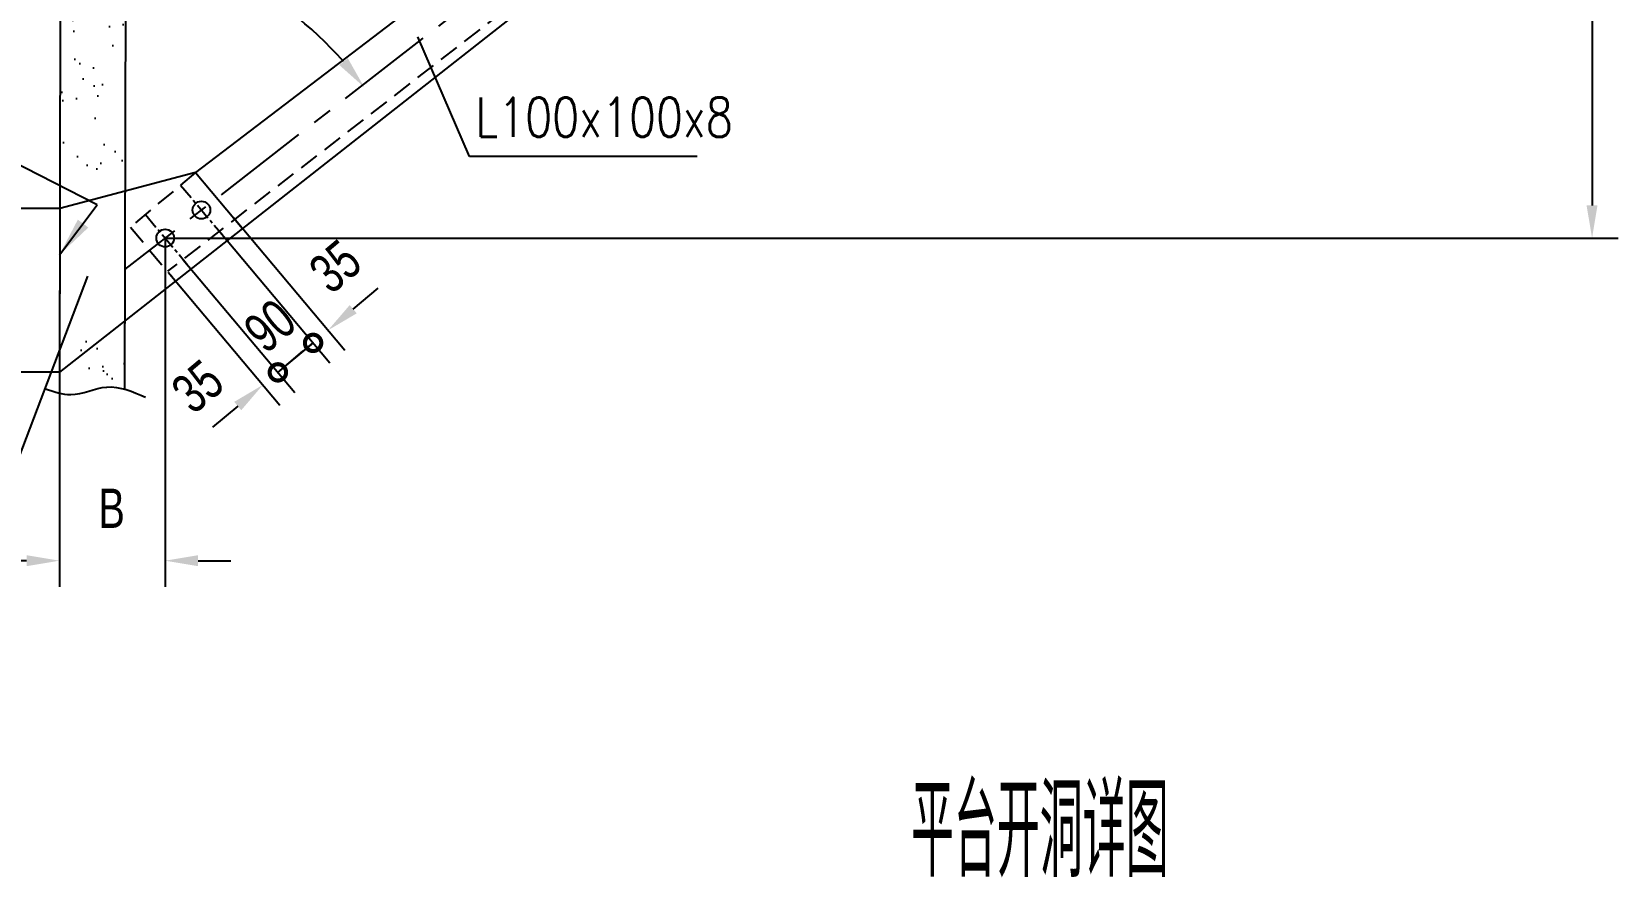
# Model space of a CAD drawing. Extents: x 148 to 221443, y -36682 to 6758.
# Drawn here: x 162859 to 165280, y -21663 to -20373 of the extents above; entities that cross this region are included whole.
import ezdxf
from ezdxf.enums import TextEntityAlignment as Align

# ---------------------------------------------------------------- set-up
doc = ezdxf.new("R2010")
doc.units = 0
doc.header["$LTSCALE"] = 10
doc.header["$MEASUREMENT"] = 0
for name, pattern in [('CENTERX2', [4, 2.5, -0.5, 0.5, -0.5]), ('HIDDENX2', [0.75, 0.5, -0.25]), ('PHANTOM', [2.5, 1.25, -0.25, 0.25, -0.25, 0.25, -0.25])]:
    doc.linetypes.add(name, pattern=pattern)
for name, color, linetype in [('2', 4, 'Continuous'), ('3', 255, 'Continuous'), ('6', 4, 'PHANTOM'), ('9', 6, 'Continuous'), ('CENTER', 1, 'CENTERX2'), ('WHITE', 7, 'Continuous')]:
    doc.layers.add(name, color=color, linetype=linetype)
doc.styles.add('HZ', font='ROMS.SHX', dxfattribs={"width": 0.75, "bigfont": 'GBCBIG.SHX'})
doc.styles.get("Standard").update_dxf_attribs({"font": 'wison_e.shx', "width": 0.75, "bigfont": 'wison_c.shx'})
doc.styles.add('XW', font='ROMANS.shx', dxfattribs={"width": 0.85})
doc.dimstyles.new('DIM1', dxfattribs={"dimscale": 20, "dimtxt": 3, "dimasz": 2.5, "dimexe": 2, "dimexo": 0, "dimgap": 1, "dimtad": 0, "dimdec": 0, "dimzin": 0, "dimdsep": 46, "dimtxsty": 'Standard', "dimcen": 2, "dimclrd": 3, "dimclre": 3, "dimclrt": 3, "dimadec": 0, "dimazin": 0, "dimtfac": 0.666667, "dimtdec": 0, "dimtofl": 0, "dimtmove": 2, "dimatfit": 1, "dimfxl": 2, "dimtvp": 1.333333, "dimtolj": 1, "dimtzin": 0, "dimarcsym": 0})

# ---------------------------------------------------------------- blocks, each defined once
blk = doc.blocks.new('*D1640')
at = {"layer": '2', "color": 3, "lineweight": -2}
blk.add_arc((162901.4, -20800.6), 577.9, 41.4279, 84.9036, dxfattribs=at)
at = {"layer": '2', "color": 3}
for points in [[(162953.1, -20216.6), (162952.4, -20233.3), (162902.8, -20222.7)], [(163328.2, -20423.4), (163341.2, -20413), (163366.1, -20457.1)]]:
    blk.add_solid(points, dxfattribs=at)
at = {"layer": 'Defpoints', "color": 0}
for p in [(162905.5, -19101.8), (163967.2, -20012.8), (163238.9, -20331.5), (163085, -20664.9), (162901.1, -20929.7)]:
    blk.add_point(p, dxfattribs=at)
at = {"layer": '2', "color": 3, "insert": (163202.4, -20198.8), "char_height": 60, "attachment_point": 5, "rotation": 0.1}
blk.add_mtext('50%%D', dxfattribs=at)
blk = doc.blocks.new('_DotSmall')
at = {"layer": 'WHITE', "color": 0, "const_width": 0.5}
blk.add_lwpolyline([(-0.0625, 0, 1), (0.0625, 0, 1)], format="xyb", close=True, dxfattribs=at)
blk = doc.blocks.new('*D1641')
at = {"layer": '2', "color": 3, "lineweight": -2}
for p, q in [((163090.2, -20720.6), (163260.2, -20923.2)), ((163067.2, -20739.8), (163237.3, -20942.5)), ((163234.5, -20892.6), (163272.8, -20860.4)), ((163173.2, -20944), (163134.9, -20976.1))]:
    blk.add_line(p, q, dxfattribs=at)
at = {"layer": '2', "color": 3}
blk.add_solid([(163178.6, -20950.4), (163167.9, -20937.6), (163211.5, -20911.8)], dxfattribs=at)
at = {"layer": 'Defpoints', "color": 0}
for p in [(163090.2, -20720.6), (163067.2, -20739.8), (163234.5, -20892.6)]:
    blk.add_point(p, dxfattribs=at)
at = {"layer": '2', "color": 3, "lineweight": -2, "xscale": 50, "yscale": 50, "zscale": 50, "rotation": 219.999999999764}
blk.add_blockref('_DotSmall', (163234.5, -20892.6), dxfattribs=at)
at = {"layer": '2', "color": 3, "insert": (163112.1, -20914.2), "char_height": 60, "attachment_point": 5, "rotation": 40}
blk.add_mtext('\\A1;35', dxfattribs=at)
blk = doc.blocks.new('*D1642')
at = {"layer": '2', "color": 3, "lineweight": -2}
for p, q in [((163062.6, -20687.6), (163062.6, -21220.1)), ((162901.1, -20879.2), (162901.1, -21220.1)), ((162851.1, -21180.1), (162801.1, -21180.1)), ((163112.6, -21180.1), (163162.6, -21180.1))]:
    blk.add_line(p, q, dxfattribs=at)
at = {"layer": '2', "color": 3}
for points in [[(162851.1, -21188.5), (162851.1, -21171.8), (162901.1, -21180.1)], [(163112.6, -21171.8), (163112.6, -21188.5), (163062.6, -21180.1)]]:
    blk.add_solid(points, dxfattribs=at)
at = {"layer": 'Defpoints', "color": 0}
for p in [(163062.6, -20687.6), (162901.1, -20879.2), (163062.6, -21180.1)]:
    blk.add_point(p, dxfattribs=at)
at = {"layer": '2', "color": 3, "insert": (162980.9, -21100.1), "char_height": 60, "attachment_point": 5}
blk.add_mtext('\\A1;B', dxfattribs=at)
blk = doc.blocks.new('*D1643')
at = {"layer": '2', "color": 3, "lineweight": -2}
for p, q in [((163143.8, -20675.6), (163313.9, -20878.2)), ((163090.2, -20720.6), (163260.2, -20923.2)), ((163234.5, -20892.6), (163288.2, -20847.6))]:
    blk.add_line(p, q, dxfattribs=at)
at = {"layer": 'Defpoints', "color": 0}
for p in [(163143.8, -20675.6), (163090.2, -20720.6), (163288.2, -20847.6)]:
    blk.add_point(p, dxfattribs=at)
at = {"layer": '2', "color": 3, "lineweight": -2, "xscale": 50, "yscale": 50, "zscale": 50}
for p, rotation in [((163288.2, -20847.6), 39.99999999978221), ((163234.5, -20892.6), 219.9999999997822)]:
    blk.add_blockref('_DotSmall', p, dxfattribs=dict(at, rotation=rotation))
at = {"layer": '2', "color": 3, "insert": (163222.5, -20821.5), "char_height": 60, "attachment_point": 5, "rotation": 40}
blk.add_mtext('\\A1;90', dxfattribs=at)
blk = doc.blocks.new('*D1644')
at = {"layer": '2', "color": 3, "lineweight": -2}
for p, q in [((163166.8, -20656.3), (163336.8, -20858.9)), ((163143.8, -20675.6), (163313.9, -20878.2)), ((163349.4, -20796.1), (163387.7, -20764)), ((163288.2, -20847.6), (163249.9, -20879.7))]:
    blk.add_line(p, q, dxfattribs=at)
at = {"layer": '2', "color": 3}
blk.add_solid([(163344.1, -20789.8), (163354.8, -20802.5), (163311.1, -20828.3)], dxfattribs=at)
at = {"layer": 'Defpoints', "color": 0}
for p in [(163166.8, -20656.3), (163143.8, -20675.6), (163311.1, -20828.3)]:
    blk.add_point(p, dxfattribs=at)
at = {"layer": '2', "color": 3, "lineweight": -2, "xscale": 50, "yscale": 50, "zscale": 50, "rotation": 39.99999999979981}
blk.add_blockref('_DotSmall', (163288.2, -20847.6), dxfattribs=at)
at = {"layer": '2', "color": 3, "insert": (163322.2, -20730.9), "char_height": 60, "attachment_point": 5, "rotation": 40}
blk.add_mtext('\\A1;35', dxfattribs=at)
blk = doc.blocks.new('*D1654')
at = {"layer": '2', "color": 3, "lineweight": -2}
for p, q in [((162901.7, -20642.3), (162729.2, -20642.3)), ((162769.2, -20692.3), (162769.2, -20842.3)), ((162901.1, -20892.3), (162729.2, -20892.3))]:
    blk.add_line(p, q, dxfattribs=at)
at = {"layer": '2', "color": 3}
for points in [[(162777.6, -20692.3), (162760.9, -20692.3), (162769.2, -20642.3)], [(162760.9, -20842.3), (162777.6, -20842.3), (162769.2, -20892.3)]]:
    blk.add_solid(points, dxfattribs=at)
at = {"layer": 'Defpoints', "color": 0}
for p in [(162901.7, -20642.3), (162769.2, -20892.3), (162901.1, -20892.3)]:
    blk.add_point(p, dxfattribs=at)
at = {"layer": '2', "color": 3, "insert": (162689.2, -20767.3), "char_height": 60, "attachment_point": 5, "rotation": 90}
blk.add_mtext('\\A1;250', dxfattribs=at)
blk = doc.blocks.new('*D1655')
at = {"layer": '2', "color": 3, "lineweight": -2}
for p, q in [((165239.9, -19520.9), (165199.9, -19520.9)), ((165239.9, -19570.9), (165239.9, -20637.6)), ((163062.6, -20687.6), (165279.9, -20687.6))]:
    blk.add_line(p, q, dxfattribs=at)
at = {"layer": '2', "color": 3}
for points in [[(165248.2, -19570.9), (165231.5, -19570.9), (165239.9, -19520.9)], [(165231.5, -20637.6), (165248.2, -20637.6), (165239.9, -20687.6)]]:
    blk.add_solid(points, dxfattribs=at)
at = {"layer": 'Defpoints', "color": 0}
for p in [(165239.9, -19520.9), (163062.6, -20687.6), (165239.9, -20687.6)]:
    blk.add_point(p, dxfattribs=at)
at = {"layer": '2', "color": 3, "insert": (165159.9, -20104.2), "char_height": 60, "attachment_point": 5, "rotation": 90}
blk.add_mtext('\\A1;1400', dxfattribs=at)

msp = doc.modelspace()

# ---------------------------------------------------------------- hatches: boundary and pattern name
at = {"layer": '6', "linetype": 'Continuous'}
h = msp.add_hatch(dxfattribs=at)
h.set_pattern_fill('AR-SAND', color=3, scale=40, style=0)
h.set_pattern_definition([(37.5, (149856.313, -21470.524), (-2.51973, 77.07295), [0, -60.8, 0, -68, 0, -65]), (7.5, (149856.31, -21470.52), (70.7911, 112.88584), [0, -32.8, 0, -54.8, 0, -21]), (327.5, (149807.113, -21470.524), (124.56567, 0.22636), [0, -20, 0, -72, 0, -94]), (317.5, (149807.11, -21470.52), (120.2451, 35.107), [0, -10, 0, -47.2, 0, -54])])
h.paths.add_polyline_path([(163000.6371, -19324.9018), (162901.0951, -19340.3329), (162901.0951, -20008.1198), (163000.6371, -20056.643)])
h.paths.add_polyline_path([(163000.6371, -20056.643), (162901.0951, -20008.1198), (162901.0951, -20599.5237), (163000.6371, -20572.8515)])
edge = h.paths.add_edge_path()
edge.add_line((163000.6371, -20795.7207), (162901.0951, -20879.2464))
edge.add_line((162901.0951, -20879.2464), (162901.0951, -20924.4425))
edge.add_spline(control_points=[(162901.0951, -20924.4425), (162906.8417, -20925.8397), (162930.8619, -20929.4658), (162964.3216, -20911.5117), (162991.5764, -20915.7268), (163000.6371, -20918.2773)], knot_values=[21.980657326, 21.980657326, 21.980657326, 21.980657326, 39.685241799, 95.89411684, 123.997218646, 123.997218646, 123.997218646, 123.997218646], degree=3, periodic=0)
edge.add_line((163000.6371, -20918.2773), (163000.6371, -20795.7207))

# ---------------------------------------------------------------- linework, layer by layer
for p, q in [((164545.2919, -19600.854), (162901.0951, -20892.3004)), ((164275.8327, -19696.4163), (163108.9589, -20587.3413)), ((163108.9589, -20587.3413), (162901.6511, -20642.3015)), ((163108.9589, -20587.3413), (163180.621, -20672.7448)), ((162901.6511, -20642.3015), (162901.0951, -20892.3004))]:
    msp.add_line(p, q)
for centre in [(163117.7199, -20644.7878), (163062.5537, -20687.61)]:
    msp.add_circle(centre, 13.5)
at = {"layer": '2'}
for p, q in [((163527.0694, -20562.8325), (163448.1146, -20380.0799)), ((162958.6879, -20636.9521), (162712.4036, -20511.0089)), ((163874.3308, -20562.836), (163527.0694, -20562.8325)), ((162901.0951, -20713.3733), (162958.6879, -20636.9521)), ((162811.5087, -21096.0861), (162944.5954, -20745.8536))]:
    msp.add_line(p, q, dxfattribs=at)
msp.add_solid([(162945.1922, -20671.4753), (162929.22, -20659.4383), (162901.0951, -20713.3733)], dxfattribs=at)
at = {"layer": '3', "linetype": 'HIDDENX2', "ltscale": 6}
for p, q in [((164431.9838, -19680.2659), (163065.9385, -20738.3156)), ((163108.9589, -20587.3413), (163009.3732, -20670.9037)), ((163009.3732, -20670.9037), (163073.6519, -20747.5081))]:
    msp.add_line(p, q, dxfattribs=at)
at = {"layer": '6', "color": 3, "linetype": 'Continuous'}
for p, q in [((162905.485, -18696.62), (162901.0951, -20924.4425)), ((163005.027, -18690.4548), (163000.6371, -20918.2773))]:
    msp.add_line(p, q, dxfattribs=at)
at = {"layer": '9', "linetype": 'Continuous'}
msp.add_spline([(162879.7135, -20917.609), (162918.3616, -20926.6224), (162973.3629, -20915.0337), (163032.6233, -20930.4853)], degree=3, dxfattribs=at)
at = {"layer": 'CENTER', "ltscale": 6}
msp.add_line((164403.7011, -19646.5599), (163000.6371, -20735.672), dxfattribs=at)
at = {"layer": 'CENTER'}
for p, q in [((163085.9776, -20606.6249), (163150.2564, -20683.2293)), ((163032.3545, -20651.62), (163096.6333, -20728.2245))]:
    msp.add_line(p, q, dxfattribs=at)

# ---------------------------------------------------------------- texts
at = {"layer": '2', "style": 'XW', "width": 0.8}
msp.add_text('L100x100x8', height=60, dxfattribs=at).set_placement((163535.8003, -20533.0443))
at = {"layer": '2', "linetype": 'Continuous', "style": 'HZ', "width": 0.65}
msp.add_text('平台开洞详图', height=140, dxfattribs=at).set_placement((164397.18, -21585.5249), align=Align.MIDDLE)

# ---------------------------------------------------------------- dimensions: what is measured, and where the dimension line sits
at = {"layer": '2'}
dim = msp.add_angular_dim_2l(base=(163238.9039, -20331.4794), line1=((162905.485, -19101.8416), (162901.0951, -20929.6641)), line2=((163967.1967, -20012.8306), (163084.9698, -20664.9084)), text='50%%D', dimstyle='DIM1', dxfattribs=at)
dim.commit()
dim.dimension.update_dxf_attribs({"geometry": '*D1640', "text_midpoint": (163202.4247, -20198.8164), "dimtype": 162, "text_rotation": 0.1})
dim = msp.add_linear_dim(base=(165239.8786, -20687.61), p1=(165239.8786, -19520.854), p2=(163062.5537, -20687.61), angle=90, text='1400', dimstyle='DIM1', dxfattribs=at)
dim.commit()
dim.dimension.update_dxf_attribs({"geometry": '*D1655', "text_midpoint": (165159.8786, -20104.232)})
dim = msp.add_linear_dim(base=(162769.2431, -20892.3004), p1=(162901.6511, -20642.3017), p2=(162901.0951, -20892.3004), angle=90, dimstyle='DIM1', dxfattribs=at)
dim.commit()
dim.dimension.update_dxf_attribs({"geometry": '*D1654', "text_midpoint": (162689.2431, -20767.3011)})
for base, p1, p2, text, override, picture, middle in [((163311.1351, -20828.2855), (163143.8285, -20675.5689), (163166.8098, -20656.2853), '35', {"dimblk1": 'DOTSMALL', "dimsah": 1}, '*D1644', (163322.2322, -20730.9056)), ((163288.1538, -20847.5691), (163090.2054, -20720.564), (163143.8285, -20675.5689), '90', {"dimblk1": 'DotSmall', "dimblk2": 'DotSmall', "dimsah": 1}, '*D1643', (163222.5203, -20821.5165)), ((163234.5307, -20892.5643), (163067.224, -20739.8477), (163090.2054, -20720.564), '35', {"dimblk2": 'DOTSMALL', "dimsah": 1}, '*D1641', (163112.0761, -20914.1867))]:
    dim = msp.add_linear_dim(base=base, p1=p1, p2=p2, angle=40, text=text, dimstyle='DIM1', override=override, dxfattribs=at)
    dim.commit()
    dim.dimension.update_dxf_attribs({"geometry": picture, "text_midpoint": middle, "dimtype": 160})
dim = msp.add_linear_dim(base=(163062.5537, -21180.1212), p1=(162901.0951, -20879.2464), p2=(163062.5537, -20687.61), text='B', dimstyle='DIM1', override={"dimtmove": 0}, dxfattribs=at)
dim.commit()
dim.dimension.update_dxf_attribs({"geometry": '*D1642', "text_midpoint": (162980.8661, -21180.1212), "dimtype": 160})

doc.saveas('drawing.dxf')
